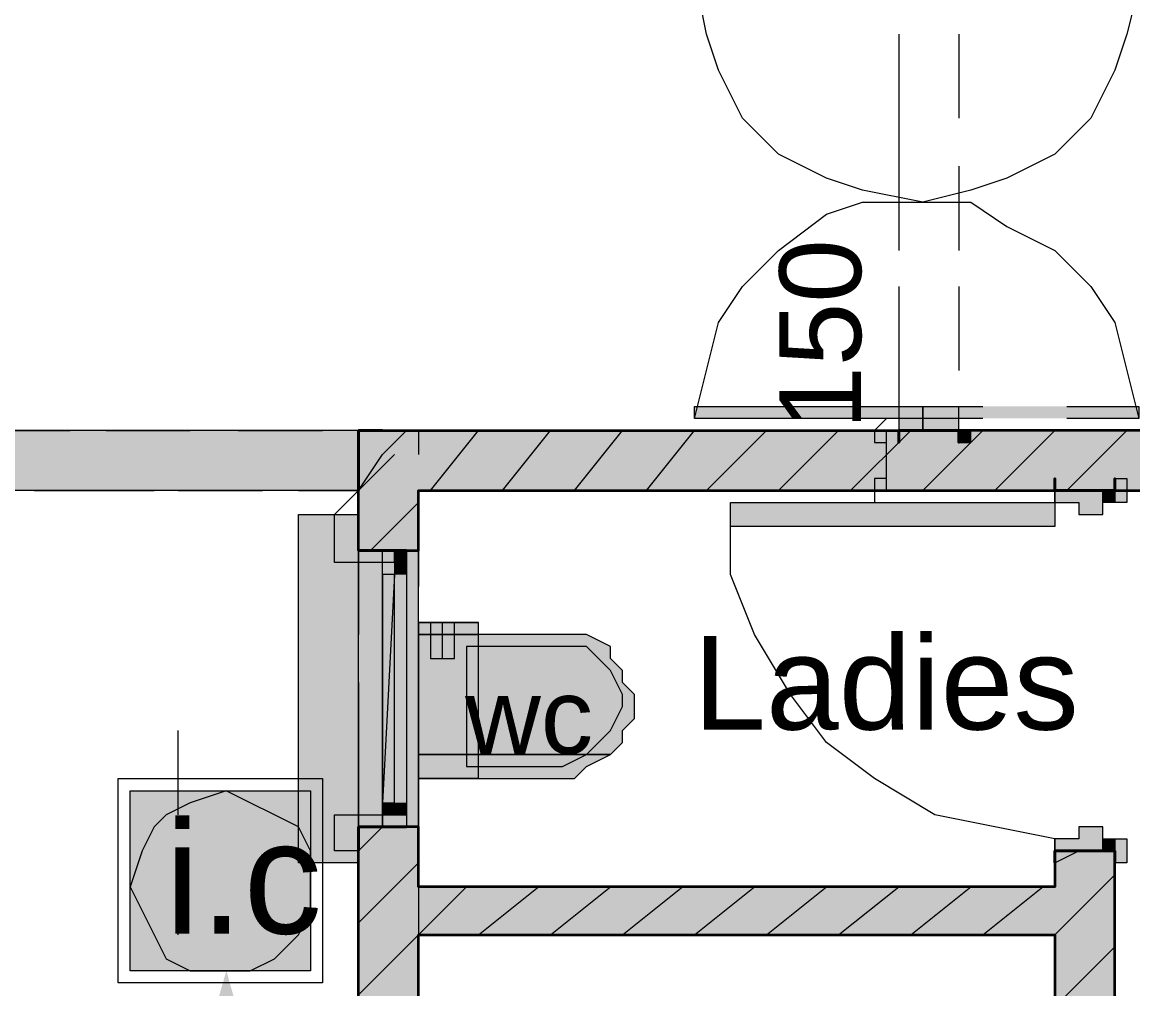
# Model space of a CAD drawing. Header units: millimetres. Extents: x 10281558 to 12820273, y 3651177 to 5996333.
# Drawn here: x 10782859 to 11067543, y 5009942 to 5257694 of the extents above; entities that cross this region are included whole.
import ezdxf

# ---------------------------------------------------------------- set-up
doc = ezdxf.new("R2010")
doc.units = ezdxf.units.MM
doc.layers.add('PDF_Geometry', color=7, linetype='Continuous', true_color=0x029e21)
doc.layers.add('PDF_Solid Fills', color=7, linetype='Continuous', true_color=0xffffff)
doc.layers.add('PDF_Text', color=7, linetype='Continuous')
doc.styles.add('PDF ArialMT', font='arial.ttf')

msp = doc.modelspace()

# ---------------------------------------------------------------- linework, layer by layer
at = {"layer": 'PDF_Geometry', "color": 123, "lineweight": 18, "true_color": 0x70cdbd}
msp.add_lwpolyline([(11364538, 5762431), (11989304, 5762431), (11989304, 5506984), (12303225, 5506984), (12303225, 4912995), (11989304, 4912995), (11989304, 4448268), (11792333, 4448268), (11792333, 4232831), (11383004, 4232831), (11383004, 4448268), (10869034, 4448268), (10869034, 5137665), (10733616, 5137665), (10733616, 5506984), (11364538, 5506984)], close=True, dxfattribs=at)
at = {"layer": 'PDF_Geometry', "color": 30, "lineweight": 18, "true_color": 0xff6600}
for points in [[(11050616, 5266927), (11069082, 5266927), (11066004, 5254616), (11062927, 5245383), (11056771, 5233072), (11047538, 5223839), (11035228, 5217684), (11025995, 5214606), (11013684, 5211529), (10998296, 5214606), (10989063, 5217684), (10976752, 5223839), (10967519, 5233072), (10961364, 5245383), (10958286, 5254616), (10955208, 5270004), (11013684, 5266927), (11013684, 5263849), (10955208, 5263849), (10955208, 5270004)], [(10955208, 5156131), (10955208, 5159208), (11013684, 5159208), (11013684, 5156131), (10955208, 5156131), (10958286, 5168441), (10961364, 5180752), (10967519, 5189985), (10976752, 5199218), (10989063, 5208451), (10998296, 5211529), (11013684, 5211529), (11025995, 5211529), (11035228, 5205373), (11047538, 5199218), (11056771, 5189985), (11062927, 5180752), (11066004, 5168441), (11069082, 5156131), (11050616, 5156131)], [(11029072, 5156131), (11013684, 5156131), (11013684, 5159208), (11029072, 5159208)], [(11050616, 5159208), (11069082, 5159208), (11069082, 5156131)], [(10869034, 5153053), (10749005, 5153053)], [(11007529, 5153053), (11007529, 5149975), (11007529, 5153053)], [(11047538, 5134587), (11047538, 5140742), (11047538, 5134587)], [(10869034, 5137665), (10749005, 5137665)], [(11047538, 5048412), (11032150, 5051490), (11016762, 5054568), (11001373, 5063801), (10989063, 5073034), (10979830, 5085344), (10970597, 5100733), (10964441, 5116121), (10964441, 5134587), (11047538, 5134587), (11047538, 5128432), (10964441, 5128432), (10964441, 5134587)], [(10869034, 5042257), (10853645, 5042257), (10853645, 5131509), (10869034, 5131509)], [(10869034, 5051490), (10869034, 5054568), (10875189, 5054568), (10875189, 5051490), (10869034, 5051490), (10869034, 5122276), (10878267, 5122276), (10878267, 5119199), (10869034, 5119199), (10869034, 5122276)], [(10884422, 5051490), (10884422, 5122276)], [(10881344, 5119199), (10881344, 5054568)], [(10875189, 5116121), (10875189, 5057645), (10875189, 5116121)], [(10878267, 5057645), (10878267, 5116121), (10875189, 5057645)], [(11047538, 5048412), (11047538, 5042257), (11047538, 5048412)]]:
    msp.add_lwpolyline(points, dxfattribs=at)
at = {"layer": 'PDF_Geometry', "color": 132, "lineweight": 18, "true_color": 0x00bfbf}
for points in [[(11007529, 5254616), (11007529, 5233072)], [(11022917, 5254616), (11022917, 5233072)], [(11007529, 5220762), (11007529, 5199218)], [(11022917, 5220762), (11022917, 5199218)], [(11007529, 5189985), (11007529, 5168441)], [(11022917, 5189985), (11022917, 5168441)], [(11007529, 5159208), (11007529, 5153053), (11022917, 5153053), (11022917, 5159208)], [(10773626, 5153053), (10795170, 5153053)], [(10804403, 5153053), (10825946, 5153053)], [(10838257, 5153053), (10859801, 5153053)], [(10869034, 5153053), (10884422, 5153053), (10884422, 5146898)], [(10792092, 5137665), (10810558, 5137665)], [(10822869, 5137665), (10844412, 5137665)], [(10853645, 5137665), (10869034, 5137665), (10869034, 5131509)], [(10884422, 5134587), (10884422, 5113043)], [(10869034, 5119199), (10869034, 5100733)], [(10884422, 5103810), (10884422, 5082267)], [(10869034, 5088422), (10869034, 5066878)], [(10884422, 5073034), (10884422, 5051490)], [(10869034, 5057645), (10869034, 5036102)], [(10884422, 5039179), (10884422, 5017636)], [(10869034, 5026869), (10869034, 5005325)]]:
    msp.add_lwpolyline(points, dxfattribs=at)
at = {"layer": 'PDF_Geometry', "color": 123, "lineweight": 20, "true_color": 0x70cdbd}
for points in [[(11007529, 5245383), (11007529, 5214606)], [(11007529, 5177674), (11007529, 5153053)], [(10785937, 5137665), (10816713, 5137665)], [(10853645, 5137665), (10869034, 5137665), (10869034, 5113043)], [(10869034, 5076111), (10869034, 5045335)]]:
    msp.add_lwpolyline(points, dxfattribs=at)
at = {"layer": 'PDF_Geometry', "color": 7, "lineweight": 13}
for points in [[(11004451, 5156131), (11001373, 5153053), (10995218, 5153053)], [(11001373, 5153053), (11001373, 5149975), (11004451, 5149975)], [(11013684, 5137665), (11004451, 5137665), (11004451, 5140742), (11004451, 5149975), (11004451, 5153053)], [(11004451, 5140742), (11001373, 5140742), (11001373, 5137665), (10995218, 5137665)], [(11001373, 5137665), (11001373, 5134587), (11004451, 5134587)]]:
    msp.add_lwpolyline(points, dxfattribs=at)
at = {"layer": 'PDF_Geometry', "color": 30, "lineweight": 18, "true_color": 0xff6600}
for points in [[(11013684, 5156131), (11007529, 5156131), (11007529, 5153053), (11013684, 5153053)], [(11022917, 5153053), (11022917, 5149975), (11025995, 5149975), (11025995, 5153053)], [(11062927, 5134587), (11062927, 5140742), (11066004, 5140742), (11066004, 5134587)], [(11059849, 5137665), (11062927, 5137665), (11062927, 5134587), (11059849, 5134587)], [(10862878, 5119199), (10862878, 5131509), (10869034, 5131509), (10869034, 5119199)], [(10869034, 5054568), (10869034, 5045335), (10862878, 5045335), (10862878, 5054568)], [(11059849, 5048412), (11062927, 5048412), (11062927, 5045335), (11059849, 5045335)], [(11066004, 5048412), (11066004, 5042257), (11062927, 5042257), (11062927, 5048412)]]:
    msp.add_lwpolyline(points, close=True, dxfattribs=at)
at = {"layer": 'PDF_Geometry', "color": 30, "lineweight": 20, "true_color": 0xff6600}
for points in [[(11022917, 5156131), (11013684, 5156131), (11013684, 5153053), (11022917, 5153053)], [(11059849, 5137665), (11047538, 5137665), (11047538, 5134587), (11053694, 5134587), (11053694, 5131509), (11059849, 5131509)], [(10878267, 5122276), (10878267, 5116121), (10875189, 5116121), (10875189, 5122276)], [(10875189, 5054568), (10875189, 5057645), (10878267, 5057645), (10878267, 5054568)], [(11059849, 5051490), (11053694, 5051490), (11053694, 5048412), (11047538, 5048412), (11047538, 5045335), (11059849, 5045335)]]:
    msp.add_lwpolyline(points, close=True, dxfattribs=at)
at = {"layer": 'PDF_Geometry', "color": 11, "lineweight": 13, "true_color": 0xfd8279}
for points in [[(10869034, 5137665), (10875189, 5146898), (10881344, 5153053)], [(10887500, 5137665), (10899810, 5153053)], [(10905966, 5137665), (10918276, 5153053)], [(10924432, 5137665), (10936742, 5153053)], [(10942898, 5137665), (10955208, 5153053)], [(10958286, 5137665), (10973674, 5153053)], [(10976752, 5137665), (10992140, 5153053)], [(10995218, 5137665), (11010606, 5153053)], [(11013684, 5137665), (11029072, 5153053)], [(11032150, 5137665), (11047538, 5153053)], [(11050616, 5137665), (11062927, 5149975), (11066004, 5153053)], [(10872111, 5122276), (10884422, 5134587)], [(10869034, 5045335), (10875189, 5051490)], [(11047538, 5042257), (11053694, 5045335)], [(10869034, 5026869), (10884422, 5042257)], [(11047538, 5023791), (11062927, 5039179)], [(10869034, 5008403), (10884422, 5023791), (10896733, 5036102)], [(10899810, 5023791), (10915199, 5036102)], [(10918276, 5023791), (10933665, 5036102)], [(10936742, 5023791), (10952131, 5036102)], [(10955208, 5023791), (10970597, 5036102)], [(10973674, 5023791), (10989063, 5036102)], [(10992140, 5023791), (11007529, 5036102)], [(11010606, 5023791), (11025995, 5036102)], [(11029072, 5023791), (11044461, 5036102)], [(11047538, 5005325), (11062927, 5020713)]]:
    msp.add_lwpolyline(points, dxfattribs=at)
at = {"layer": 'PDF_Geometry', "color": 7, "lineweight": 35}
for points in [[(10881344, 5122276), (10878267, 5122276), (10869034, 5122276), (10869034, 5131509), (10869034, 5137665), (10869034, 5153053), (10869034, 5137665), (10869034, 5153053), (10875189, 5153053), (10869034, 5153053)], [(10875189, 5153053), (10869034, 5153053), (10884422, 5153053), (11007529, 5153053), (11007529, 5149975), (11007529, 5153053), (11013684, 5153053), (11022917, 5153053), (11013684, 5153053), (11007529, 5153053)], [(11222965, 5091500), (11222965, 5094577), (11222965, 5091500), (11219887, 5091500), (11222965, 5091500), (11222965, 5137665), (11293751, 5137665), (11293751, 5140742), (11293751, 5153053), (11062927, 5153053), (11047538, 5153053), (11022917, 5153053), (11022917, 5149975), (11022917, 5153053)], [(10878267, 5122276), (10869034, 5122276), (10878267, 5122276), (10881344, 5122276), (10884422, 5122276), (10884422, 5137665), (11047538, 5137665), (11059849, 5137665), (11047538, 5137665), (11047538, 5140742), (11047538, 5137665)], [(11047538, 5140742), (11047538, 5137665), (11059849, 5137665), (11062927, 5137665), (11059849, 5137665), (11062927, 5137665)], [(11062927, 5140742), (11062927, 5137665), (11062927, 5140742), (11062927, 5137665), (11207577, 5137665), (11207577, 5091500), (11219887, 5091500), (11207577, 5091500), (11207577, 5094577), (11207577, 5091500)], [(10869034, 5122276), (10869034, 5131509)], [(10881344, 4996092), (10875189, 4996092), (10869034, 4996092), (10869034, 5005325), (10869034, 5042257), (10869034, 5051490), (10875189, 5051490), (10881344, 5051490)], [(10869034, 5051490), (10869034, 5045335)], [(11062927, 5002247), (11062927, 5045335), (11059849, 5045335), (11047538, 5045335), (11047538, 5036102), (10884422, 5036102), (10884422, 5051490), (10881344, 5051490), (10875189, 5051490), (10869034, 5051490), (10875189, 5051490)], [(11047538, 5045335), (11047538, 5042257), (11047538, 5045335), (11059849, 5045335), (11062927, 5045335), (11062927, 5042257), (11062927, 5045335), (11062927, 5042257)], [(11062927, 5045335), (11059849, 5045335), (11047538, 5045335), (11047538, 5042257)], [(10875189, 4996092), (10869034, 4996092), (10875189, 4996092), (10881344, 4996092), (10884422, 4996092), (10884422, 5023791), (11047538, 5023791), (11047538, 5002247), (11059849, 5002247), (11062927, 5002247), (11059849, 5002247), (11047538, 5002247), (11047538, 5005325)]]:
    msp.add_lwpolyline(points, dxfattribs=at)
at = {"layer": 'PDF_Geometry', "color": 23, "lineweight": 13, "true_color": 0xbf8080}
for points in [[(10862878, 5131509), (10878267, 5146898)], [(10822869, 5054568), (10822869, 5076111)], [(10822869, 5023791), (10822869, 5045335)]]:
    msp.add_lwpolyline(points, dxfattribs=at)
at = {"layer": 'PDF_Geometry', "color": 30, "lineweight": 20, "true_color": 0xff6600}
for points in [[(10881344, 5122276), (10881344, 5119199), (10878267, 5119199), (10878267, 5122276)], [(10875189, 5051490), (10875189, 5054568), (10878267, 5054568), (10881344, 5054568), (10881344, 5051490)]]:
    msp.add_lwpolyline(points, dxfattribs=at)
at = {"layer": 'PDF_Geometry', "color": 7, "lineweight": 0, "true_color": 0xffffff}
for points in [[(10899810, 5103810), (10884422, 5103810), (10899810, 5103810)], [(10899810, 5100733), (10884422, 5100733), (10899810, 5100733)], [(10933665, 5069956), (10884422, 5069956), (10933665, 5069956)], [(10899810, 5063801), (10884422, 5063801), (10899810, 5063801)], [(10899810, 5063801), (10884422, 5063801), (10899810, 5063801)]]:
    msp.add_lwpolyline(points, dxfattribs=at)
at = {"layer": 'PDF_Geometry', "color": 6, "lineweight": 20}
for points in [[(10899810, 5100733), (10899810, 5103810), (10896733, 5103810), (10887500, 5103810), (10884422, 5103810), (10884422, 5100733), (10884422, 5066878), (10884422, 5063801), (10887500, 5063801), (10896733, 5063801), (10899810, 5063801), (10899810, 5066878)], [(10893655, 5094577), (10893655, 5103810), (10887500, 5103810), (10887500, 5094577)], [(10884422, 5100733), (10884422, 5063801), (10921354, 5063801), (10924432, 5063801), (10927509, 5066878), (10933665, 5069956), (10936742, 5073034), (10936742, 5076111), (10939820, 5079189), (10939820, 5082267), (10939820, 5085344), (10936742, 5088422), (10936742, 5091500), (10933665, 5094577), (10933665, 5097655), (10927509, 5100733), (10924432, 5100733), (10921354, 5100733)], [(10930587, 5073034), (10933665, 5076111), (10936742, 5082267), (10936742, 5085344), (10933665, 5091500), (10930587, 5094577), (10927509, 5097655), (10921354, 5097655), (10896733, 5097655), (10896733, 5082267), (10896733, 5066878), (10921354, 5066878), (10927509, 5069956)]]:
    msp.add_lwpolyline(points, close=True, dxfattribs=at)
msp.add_lwpolyline([(10890577, 5094577), (10890577, 5103810)], dxfattribs=at)
at = {"layer": 'PDF_Geometry', "color": 7, "lineweight": 13}
for points in [[(10859801, 5063801), (10859801, 5011480), (10807480, 5011480), (10807480, 5063801)], [(10810558, 5060723), (10856723, 5060723), (10856723, 5014558), (10810558, 5014558)], [(10856723, 5060723), (10856723, 5014558), (10810558, 5014558), (10810558, 5060723)], [(10856723, 5036102), (10856723, 5045335), (10853645, 5051490), (10847490, 5054568), (10841335, 5057645), (10835179, 5060723), (10825946, 5057645), (10819791, 5054568), (10816713, 5051490), (10813636, 5045335), (10810558, 5036102), (10813636, 5029946), (10816713, 5023791), (10819791, 5017636), (10825946, 5014558), (10835179, 5014558), (10841335, 5014558), (10847490, 5017636), (10853645, 5023791), (10856723, 5029946)]]:
    msp.add_lwpolyline(points, close=True, dxfattribs=at)
at = {"layer": 'PDF_Solid Fills', "transparency": 33554559}
for points in [[(10955208, 5159208), (11013684, 5159208), (11013684, 5159208)], [(11013684, 5156131), (10955208, 5156131), (10955208, 5159208)], [(10955208, 5159208), (11013684, 5159208), (11013684, 5156131)], [(11013684, 5159208), (11069082, 5159208), (11069082, 5159208)], [(11069082, 5156131), (11013684, 5156131), (11013684, 5159208)], [(11013684, 5159208), (11069082, 5159208), (11069082, 5156131)], [(11013684, 5156131), (11013684, 5156131), (10955208, 5156131)], [(11013684, 5156131), (11007529, 5156131), (11013684, 5153053)], [(11007529, 5156131), (11013684, 5153053), (11007529, 5153053)], [(11022917, 5156131), (11013684, 5156131), (11022917, 5153053)], [(11013684, 5156131), (11022917, 5153053), (11013684, 5153053)], [(11069082, 5156131), (11069082, 5156131), (11013684, 5156131)], [(10749005, 5153053), (10869034, 5153053), (10869034, 5153053)], [(10869034, 5137665), (10749005, 5137665), (10749005, 5153053)], [(10749005, 5153053), (10869034, 5153053), (10869034, 5137665)], [(10869034, 5153053), (10884422, 5153053), (10884422, 5153053)], [(10884422, 5137665), (10869034, 5137665), (10869034, 5153053)], [(10869034, 5153053), (10884422, 5153053), (10884422, 5137665)], [(10884422, 5153053), (11047538, 5153053), (11047538, 5153053)], [(11047538, 5137665), (10884422, 5137665), (10884422, 5153053)], [(10884422, 5153053), (11047538, 5153053), (11047538, 5137665)], [(11007529, 5153053), (11007529, 5149975), (11007529, 5149975)], [(11007529, 5149975), (11007529, 5149975), (11007529, 5153053)], [(11025995, 5153053), (11022917, 5153053), (11025995, 5149975)], [(11022917, 5153053), (11025995, 5149975), (11022917, 5149975)], [(11047538, 5153053), (11062927, 5153053), (11062927, 5153053)], [(11062927, 5137665), (11047538, 5137665), (11047538, 5153053)], [(11047538, 5153053), (11062927, 5153053), (11062927, 5137665)], [(11062927, 5153053), (11293751, 5153053), (11293751, 5153053)], [(11293751, 5137665), (11062927, 5137665), (11062927, 5153053)], [(11062927, 5153053), (11293751, 5153053), (11293751, 5137665)], [(11047538, 5140742), (11047538, 5134587), (11047538, 5134587)], [(11047538, 5134587), (11047538, 5134587), (11047538, 5140742)], [(11066004, 5140742), (11062927, 5140742), (11066004, 5134587)], [(11062927, 5140742), (11066004, 5134587), (11062927, 5134587)], [(10869034, 5137665), (10869034, 5137665), (10749005, 5137665)], [(10884422, 5137665), (10884422, 5137665), (10869034, 5137665)], [(10869034, 5137665), (10884422, 5137665), (10884422, 5137665)], [(10884422, 5137665), (10869034, 5137665), (10884422, 5122276)], [(10869034, 5137665), (10884422, 5122276), (10869034, 5122276)], [(11047538, 5137665), (11047538, 5137665), (10884422, 5137665)], [(11062927, 5137665), (11062927, 5137665), (11047538, 5137665)], [(11059849, 5137665), (11047538, 5137665), (11059849, 5134587)], [(11047538, 5137665), (11059849, 5134587), (11047538, 5134587)], [(11059849, 5137665), (11062927, 5137665), (11062927, 5137665)], [(11062927, 5134587), (11059849, 5134587), (11059849, 5137665)], [(11059849, 5137665), (11062927, 5137665), (11062927, 5134587)], [(11293751, 5137665), (11293751, 5137665), (11062927, 5137665)], [(10964441, 5134587), (11047538, 5134587), (11047538, 5134587)], [(11047538, 5128432), (10964441, 5128432), (10964441, 5134587)], [(10964441, 5134587), (11047538, 5134587), (11047538, 5128432)], [(11059849, 5134587), (11053694, 5134587), (11059849, 5131509)], [(11053694, 5134587), (11059849, 5131509), (11053694, 5131509)], [(11062927, 5134587), (11062927, 5134587), (11059849, 5134587)], [(10869034, 5131509), (10853645, 5131509), (10869034, 5122276)], [(10853645, 5131509), (10869034, 5122276), (10853645, 5122276)], [(10869034, 5131509), (10862878, 5131509), (10869034, 5119199)], [(10862878, 5131509), (10869034, 5119199), (10862878, 5119199)], [(11047538, 5128432), (11047538, 5128432), (10964441, 5128432)], [(10878267, 5122276), (10853645, 5122276), (10875189, 5051490)], [(10853645, 5122276), (10875189, 5051490), (10853645, 5051490)], [(10878267, 5122276), (10869034, 5122276), (10878267, 5119199)], [(10869034, 5122276), (10878267, 5119199), (10869034, 5119199)], [(10878267, 5122276), (10884422, 5051490), (10875189, 5051490)], [(10878267, 5122276), (10875189, 5122276), (10878267, 5116121)], [(10875189, 5122276), (10878267, 5116121), (10875189, 5116121)], [(10884422, 5122276), (10884422, 5122276), (10878267, 5122276)], [(10884422, 5122276), (10878267, 5122276), (10881344, 5122276)], [(10884422, 5122276), (10878267, 5122276), (10884422, 5051490)], [(10878267, 5122276), (10881344, 5122276), (10881344, 5122276)], [(10881344, 5122276), (10881344, 5122276), (10878267, 5122276)], [(10881344, 5119199), (10878267, 5119199), (10878267, 5122276)], [(10878267, 5122276), (10881344, 5122276), (10881344, 5119199)], [(10881344, 5122276), (10884422, 5122276), (10884422, 5122276)], [(10881344, 5119199), (10881344, 5119199), (10878267, 5119199)], [(10878267, 5119199), (10881344, 5119199), (10881344, 5119199)], [(10881344, 5119199), (10878267, 5119199), (10881344, 5116121)], [(10878267, 5119199), (10881344, 5116121), (10878267, 5116121)], [(10881344, 5116121), (10875189, 5116121), (10881344, 5057645)], [(10875189, 5116121), (10881344, 5057645), (10875189, 5057645)], [(10887500, 5103810), (10899810, 5103810), (10884422, 5103810)], [(10884422, 5103810), (10899810, 5103810), (10899810, 5103810)], [(10899810, 5103810), (10884422, 5103810), (10899810, 5100733)], [(10884422, 5103810), (10899810, 5100733), (10884422, 5100733)], [(10896733, 5103810), (10887500, 5103810), (10899810, 5103810)], [(10884422, 5100733), (10921354, 5100733), (10921354, 5100733)], [(10924432, 5100733), (10924432, 5100733), (10884422, 5100733)], [(10924432, 5100733), (10884422, 5100733), (10921354, 5100733)], [(10927509, 5100733), (10927509, 5100733), (10884422, 5100733)], [(10927509, 5100733), (10884422, 5100733), (10924432, 5100733)], [(10927509, 5100733), (10884422, 5100733), (10933665, 5097655)], [(10884422, 5100733), (10933665, 5097655), (10884422, 5097655)], [(10884422, 5100733), (10899810, 5100733), (10899810, 5100733)], [(10899810, 5100733), (10884422, 5100733), (10899810, 5066878)], [(10884422, 5100733), (10899810, 5066878), (10884422, 5066878)], [(10933665, 5097655), (10884422, 5097655), (10933665, 5094577)], [(10884422, 5097655), (10933665, 5094577), (10884422, 5094577)], [(10933665, 5094577), (10884422, 5094577), (10936742, 5091500)], [(10884422, 5094577), (10936742, 5091500), (10884422, 5091500)], [(10936742, 5091500), (10884422, 5091500), (10936742, 5088422)], [(10884422, 5091500), (10936742, 5088422), (10884422, 5088422)], [(10936742, 5088422), (10884422, 5088422), (10939820, 5085344)], [(10884422, 5088422), (10939820, 5085344), (10884422, 5085344)], [(10939820, 5085344), (10884422, 5085344), (10939820, 5082267)], [(10884422, 5085344), (10939820, 5082267), (10884422, 5082267)], [(10939820, 5082267), (10884422, 5082267), (10939820, 5079189)], [(10884422, 5082267), (10939820, 5079189), (10884422, 5079189)], [(10939820, 5079189), (10884422, 5079189), (10936742, 5076111)], [(10884422, 5079189), (10936742, 5076111), (10884422, 5076111)], [(10936742, 5076111), (10884422, 5076111), (10936742, 5073034)], [(10884422, 5076111), (10936742, 5073034), (10884422, 5073034)], [(10936742, 5073034), (10884422, 5073034), (10933665, 5069956)], [(10884422, 5073034), (10933665, 5069956), (10884422, 5069956)], [(10884422, 5069956), (10933665, 5069956), (10933665, 5069956)], [(10933665, 5069956), (10884422, 5069956), (10927509, 5066878)], [(10884422, 5069956), (10927509, 5066878), (10884422, 5066878)], [(10927509, 5066878), (10884422, 5066878), (10924432, 5063801)], [(10884422, 5066878), (10924432, 5063801), (10884422, 5063801)], [(10899810, 5066878), (10884422, 5066878), (10899810, 5063801)], [(10884422, 5066878), (10899810, 5063801), (10884422, 5063801)], [(10884422, 5063801), (10921354, 5063801), (10921354, 5063801)], [(10921354, 5063801), (10921354, 5063801), (10884422, 5063801)], [(10921354, 5063801), (10884422, 5063801), (10924432, 5063801)], [(10884422, 5063801), (10899810, 5063801), (10899810, 5063801)], [(10899810, 5063801), (10899810, 5063801), (10884422, 5063801)], [(10899810, 5063801), (10884422, 5063801), (10896733, 5063801)], [(10884422, 5063801), (10896733, 5063801), (10887500, 5063801)], [(10878267, 5057645), (10875189, 5057645), (10878267, 5054568)], [(10875189, 5057645), (10878267, 5054568), (10875189, 5054568)], [(10881344, 5057645), (10878267, 5057645), (10881344, 5054568)], [(10878267, 5057645), (10881344, 5054568), (10878267, 5054568)], [(10869034, 5054568), (10862878, 5054568), (10869034, 5045335)], [(10862878, 5054568), (10869034, 5045335), (10862878, 5045335)], [(10875189, 5054568), (10869034, 5054568), (10875189, 5051490)], [(10869034, 5054568), (10875189, 5051490), (10869034, 5051490)], [(10881344, 5054568), (10875189, 5054568), (10881344, 5051490)], [(10875189, 5054568), (10881344, 5051490), (10875189, 5051490)], [(10878267, 5054568), (10881344, 5054568), (10881344, 5054568)], [(10881344, 5054568), (10881344, 5054568), (10878267, 5054568)], [(10869034, 5051490), (10853645, 5051490), (10869034, 5042257)], [(10853645, 5051490), (10869034, 5042257), (10853645, 5042257)], [(10884422, 5051490), (10884422, 5051490), (10869034, 5051490)], [(10884422, 5051490), (10869034, 5051490), (10881344, 5051490)], [(10884422, 5051490), (10869034, 5051490), (10884422, 4996092)], [(10869034, 5051490), (10884422, 4996092), (10869034, 4996092)], [(10881344, 5051490), (10884422, 5051490), (10884422, 5051490)], [(11059849, 5051490), (11053694, 5051490), (11059849, 5048412)], [(11053694, 5051490), (11059849, 5048412), (11053694, 5048412)], [(11047538, 5048412), (11047538, 5042257), (11047538, 5042257)], [(11047538, 5042257), (11047538, 5042257), (11047538, 5048412)], [(11059849, 5048412), (11047538, 5048412), (11059849, 5045335)], [(11047538, 5048412), (11059849, 5045335), (11047538, 5045335)], [(11059849, 5048412), (11062927, 5048412), (11062927, 5048412)], [(11062927, 5045335), (11059849, 5045335), (11059849, 5048412)], [(11059849, 5048412), (11062927, 5048412), (11062927, 5045335)], [(11066004, 5048412), (11062927, 5048412), (11066004, 5042257)], [(11062927, 5048412), (11066004, 5042257), (11062927, 5042257)], [(11047538, 5045335), (11062927, 5045335), (11062927, 5045335)], [(11062927, 5002247), (11047538, 5002247), (11047538, 5045335)], [(11047538, 5045335), (11062927, 5045335), (11062927, 5002247)], [(11062927, 5045335), (11062927, 5045335), (11059849, 5045335)], [(10884422, 5036102), (11047538, 5036102), (11047538, 5036102)], [(11047538, 5023791), (10884422, 5023791), (10884422, 5036102)], [(10884422, 5036102), (11047538, 5036102), (11047538, 5023791)], [(11047538, 5023791), (11047538, 5023791), (10884422, 5023791)]]:
    msp.add_solid(points, dxfattribs=at)
at = {"layer": 'PDF_Solid Fills', "color": 7, "true_color": 0xf2f9ff, "transparency": 33554559}
for points in [[(10810558, 5060723), (10856723, 5060723), (10856723, 5060723)], [(10856723, 5014558), (10810558, 5014558), (10810558, 5060723)], [(10810558, 5060723), (10856723, 5060723), (10856723, 5014558)], [(10856723, 5014558), (10856723, 5014558), (10810558, 5014558)]]:
    msp.add_solid(points, dxfattribs=at)
at = {"layer": 'PDF_Solid Fills', "color": 23, "true_color": 0xbf8080, "transparency": 33554559}
msp.add_solid([(10835179, 5014558), (10841335, 4993014), (10829024, 4993014)], dxfattribs=at)

# ---------------------------------------------------------------- texts
at = {"layer": 'PDF_Text', "insert": (10987566, 5153246), "char_height": 20952.3, "attachment_point": 4, "rotation": 90, "style": 'PDF ArialMT'}
msp.add_mtext('150', dxfattribs=at)
at = {"layer": 'PDF_Text', "attachment_point": 4, "style": 'PDF ArialMT'}
for s, insert, char_height in [('Ladies', (10954880, 5088222), 24008.2), ('wc', (10896402, 5079682), 19206.1), ('i.c', (10819457, 5038284), 28810.3)]:
    msp.add_mtext(s, dxfattribs=dict(at, insert=insert, char_height=char_height))

doc.saveas('drawing.dxf')
